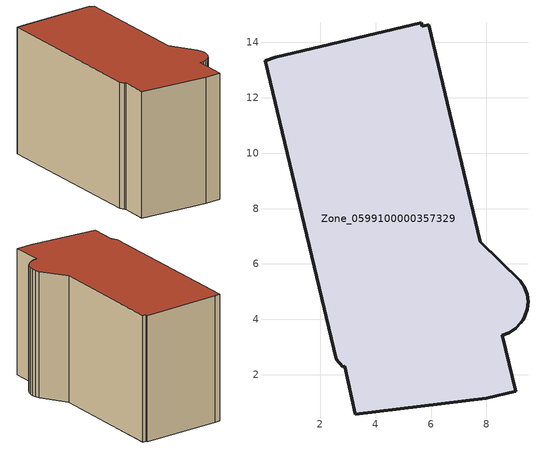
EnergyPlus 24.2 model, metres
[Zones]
Zone_0599100000357329
 floor ground (C_G): 2.82,2.29 2.59,2.56 0.01,13.34 0.37,13.46 5.65,14.72 5.69,14.59 5.91,14.63 7.77,6.81 9.22,5.4 9.37,5.17 9.47,4.91 9.5,4.64 9.48,4.37 9.39,4.11 9.33,3.98 9.25,3.87 9.06,3.67 8.83,3.52 8.57,3.43 9.06,1.4 7.99,1.14 3.27,0.56 2.88,2.3 z0
 wall outside (C_F): 8.57,3.43 8.83,3.52 9.06,3.67 9.25,3.87 9.33,3.98 9.39,4.11 9.48,4.37 9.5,4.64 9.47,4.91 9.37,5.17 9.22,5.4 7.77,6.81 5.91,14.63 5.69,14.59 5.65,14.72 0.37,13.46 0.01,13.34 2.59,2.56 2.82,2.29 2.88,2.3 3.27,0.56 7.99,1.14 9.06,1.4 8.57,3.43 z0:8.82
 roof outside (C_R): 2.88,2.3 3.27,0.56 7.99,1.14 9.06,1.4 8.57,3.43 8.83,3.52 9.06,3.67 9.25,3.87 9.33,3.98 9.39,4.11 9.48,4.37 9.5,4.64 9.47,4.91 9.37,5.17 9.22,5.4 7.77,6.81 5.91,14.63 5.69,14.59 5.65,14.72 0.37,13.46 0.01,13.34 2.59,2.56 2.82,2.29 z8.82
[BUILDING]
Pand.0599100000357329: North Axis=0; Terrain=City; Loads Convergence Tolerance Value=0.04; Temperature Convergence Tolerance Value=0.4; Solar Distribution=FullExterior; Maximum Number of Warmup Days=25; Minimum Number of Warmup Days=1
[Site:Location]
Rotterdam.The.Hague.AP_ZH_NLD Design_Conditions: Latitude=51.96; Longitude=4.45; Time Zone=1; Elevation=-4.5
[SITE:GROUNDTEMPERATURE:BUILDINGSURFACE]
18, 18, 18, 18, 18, 18, 18, 18, 18, 18, 18, 18
[MATERIAL] Thermal Absorptance=0.9; Solar Absorptance=0.7; Visible Absorptance=0.7
Name | Roughness | Thickness | Conductivity | Density | Specific Heat
G.D.1992-2005 | MediumSmooth | 0.15 | 0.06 | 540 | 1210
F.D.1992-2005 | Rough | 0.3 | 0.12 | 1920 | 840
R.D.1992-2005 | MediumRough | 0.2 | 0.08 | 1500 | 1000
[CONSTRUCTION]
C_G: G.D.1992-2005
C_F: F.D.1992-2005
C_R: R.D.1992-2005
[ZONE]
Zone_0599100000357329: Type=1; Multiplier=1; Ceiling Height=Autocalculate; Volume=Autocalculate; Floor Area=autocalculate; Part of Total Floor Area=Yes
[ZONEINFILTRATION:DESIGNFLOWRATE]
Infil_Zone_0599100000357329: Zone or ZoneList or Space or SpaceList=Zone_0599100000357329; Schedule=AlwaysOn; Design Flow Rate Calculation Method=Flow/Area; Flow Rate per Floor Area=0.0021; Constant Term Coefficient=1; Temperature Term Coefficient=0; Velocity Term Coefficient=0; Velocity Squared Term Coefficient=0
[HVACTEMPLATE:ZONE:IDEALLOADSAIRSYSTEM]
Zone_0599100000357329: Maximum Heating Supply Air Temperature=50; Minimum Cooling Supply Air Temperature=13; Maximum Heating Supply Air Humidity Ratio=0.0156; Minimum Cooling Supply Air Humidity Ratio=0.0077; Heating Limit=NoLimit; Cooling Limit=NoLimit; Dehumidification Control Type=ConstantSensibleHeatRatio; Cooling Sensible Heat Ratio=0.7; Dehumidification Setpoint=60; Humidification Control Type=None; Humidification Setpoint=30; Outdoor Air Method=None; Outdoor Air Flow Rate per Person=0.00944; Outdoor Air Flow Rate per Zone Floor Area=0; Outdoor Air Flow Rate per Zone=0; Demand Controlled Ventilation Type=None; Outdoor Air Economizer Type=NoEconomizer; Heat Recovery Type=None; Sensible Heat Recovery Effectiveness=0.7; Latent Heat Recovery Effectiveness=0.65
[ZONECONTROL:THERMOSTAT]
ThermostatControl_Zone_0599100000357329: Zone or ZoneList=Zone_0599100000357329; Control Type Schedule=DualSetpointControlType; Control 1=Thermostat_Zone_0599100000357329; Temperature Difference Between Cutout And Setpoint=0
[THERMOSTATSETPOINT:DUALSETPOINT]
Thermostat_Zone_0599100000357329: Heating Setpoint Temperature Schedule=HeatingSetpoint_Zone_0599100000357329; Cooling Setpoint Temperature Schedule=CoolingSetpoint_Zone_0599100000357329
[SCHEDULE:COMPACT]
HeatingSetpoint_Zone_0599100000357329: Through: 12/31, For: AllDays, Until: 24:00, 21
CoolingSetpoint_Zone_0599100000357329: Through: 12/31, For: AllDays, Until: 24:00, 24
DualSetpointControlType: Through: 12/31, For: AllDays, Until: 24:00, 4
AlwaysOn: Through: 12/31, For: AllDays, Until: 24:00, 1
